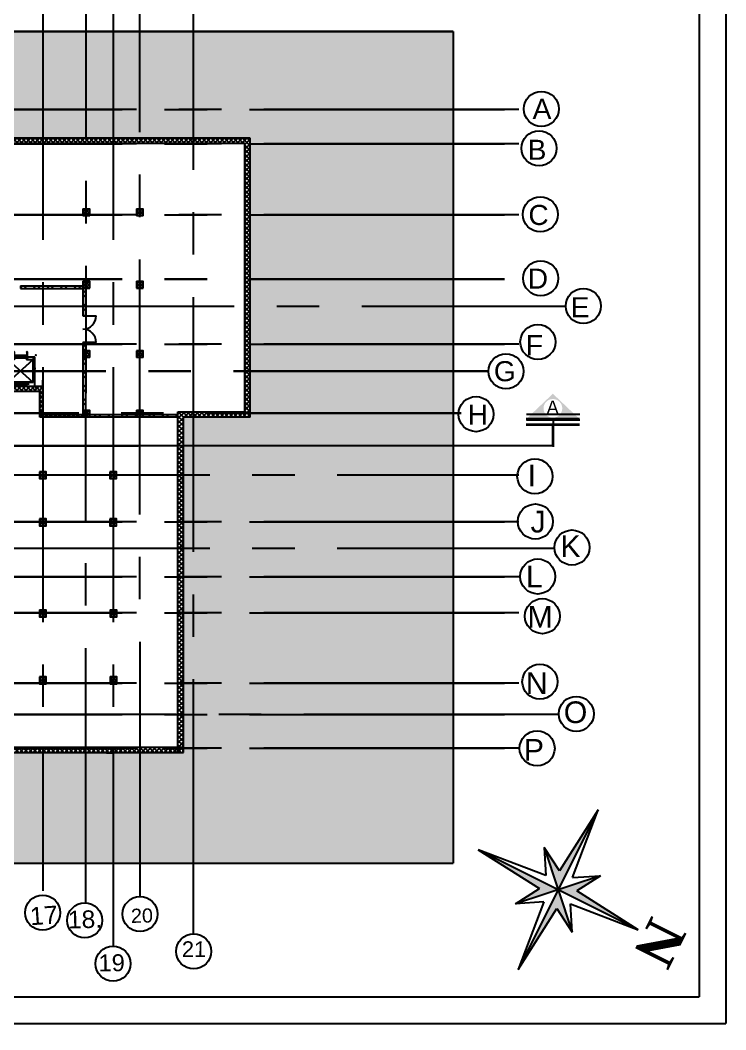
# Model space of a CAD drawing. Header units: millimetres. Extents: x 3062 to 3755, y 1606 to 1663.
# Drawn here: x 3194.81 to 3221.17, y 1606.08 to 1643.82 of the extents above; entities that cross this region are included whole.
import ezdxf

# ---------------------------------------------------------------- set-up
doc = ezdxf.new("R2010")
doc.units = ezdxf.units.MM
doc.linetypes.add('CENTER2', pattern=[28.575, 19.05, -3.175, 3.175, -3.175])
doc.linetypes.add('HIDDEN4', pattern=[0.09375, 0.0625, -0.03125])
for name, color, linetype in [('-DM-SEC-LINE', 4, 'Continuous'), ('A-Flor-Strs', 12, 'Continuous'), ('DUVAR', 7, 'Continuous'), ('m7aor', 4, 'Continuous'), ('WORK', 7, 'Continuous')]:
    doc.layers.add(name, color=color, linetype=linetype)
doc.layers.add('A-COLS', color=52, linetype='Continuous', lineweight=9)
doc.styles.add('ARIAL', font='arial.ttf')
doc.styles.add('eng1', font='trado.ttf')
doc.styles.get("Standard").update_dxf_attribs({"font": 'arial.ttf'})
pattern_1 = [(45, (1183.39128, 870.09047), (-0.252569703, 0.252569703), []), (45, (1183.55966, 870.09047), (-0.252569703, 0.252569703), [])]
pattern_2 = [(45, (1183.39128, 870.09047), (-0.084189901, 0.084189901), []), (135, (1183.39128, 870.09047), (-0.084189901, -0.084189901), [])]

# ---------------------------------------------------------------- blocks, each defined once
blk = doc.blocks.new('M_Rectangular Column - 50_50-377117-Level 1')
at = {"layer": 'A-COLS'}
for p, q in [((250, 250), (-250, 250)), ((-250, 250), (-250, -250)), ((250, -250), (250, 250)), ((-250, -250), (250, -250))]:
    blk.add_line(p, q, dxfattribs=at)
blk = doc.blocks.new('AP11AA')
for p, q in [((-945, 166), (-945, 2063)), ((945, 2063), (-945, 2063)), ((-915, 366), (-915, 2033)), ((915, 2033), (-915, 2033)), ((915, 366), (-915, 2033)), ((-915, 366), (915, 2033)), ((658, 2188), (-668, 2188)), ((-535, 2163), (-535, 2213)), ((-485, 2163), (-485, 2213)), ((-435, 2213), (-485, 2213)), ((-435, 2163), (-485, 2163)), ((460, 2263), (-460, 2263)), ((-460, 2113), (-460, 2263)), ((460, 2113), (-460, 2113)), ((-435, 2163), (-435, 2213)), ((485, 2213), (435, 2213)), ((435, 2163), (435, 2213)), ((485, 2163), (435, 2163)), ((460, 2113), (460, 2263)), ((485, 2163), (485, 2213)), ((535, 2163), (535, 2213)), ((915, 366), (915, 2033)), ((945, 166), (945, 2063)), ((-1070, 957), (-1070, 1057)), ((-970, 1007), (-1070, 1007)), ((-970, 957), (-970, 1057)), ((970, 957), (970, 1057)), ((970, 1007), (1070, 1007)), ((1070, 957), (1070, 1057)), ((945, 166), (-945, 166)), ((-460, 366), (-915, 366)), ((-520, 246), (-520, 366)), ((-460, 246), (-520, 246)), ((510, 226), (-510, 226)), ((-510, 186), (-510, 226)), ((510, 186), (-510, 186)), ((510, 79), (-510, 79)), ((-510, 39), (-510, 79)), ((510, 39), (-510, 39)), ((-500, -225), (-500, 25)), ((-460, 25), (-500, 25)), ((-460, 246), (-460, 366)), ((-450, -15), (-450, 15)), ((0, 186), (0, 226)), ((0, 39), (0, 79)), ((450, -15), (450, 15)), ((915, 366), (460, 366)), ((460, 246), (460, 366)), ((520, 246), (460, 246)), ((500, 25), (460, 25)), ((500, -225), (500, 25)), ((510, 186), (510, 226)), ((510, 39), (510, 79)), ((520, 246), (520, 366)), ((-480, -235), (-490, -235)), ((-470, -225), (-470, -25)), ((-460, -25), (-470, -25)), ((470, -25), (460, -25)), ((470, -225), (470, -25)), ((490, -235), (480, -235))]:
    blk.add_line(p, q)
for centre, start, end in [((-460, 15), 0, 90), ((460, 15), 90, 180), ((-490, -225), 180, 270), ((-480, -225), 270, 0), ((-460, -15), 270, 0), ((460, -15), 180, 270), ((480, -225), 180, 270), ((490, -225), 270, 0)]:
    blk.add_arc(centre, 10, start, end)
for p in [(-1150, 2450), (1150, 2450), (-1150, 0), (1150, 0)]:
    blk.add_point(p)
blk = doc.blocks.new('KUZEY')
at = {"layer": 'DUVAR'}
h = blk.add_hatch(color=256, dxfattribs=at)
h.paths.add_polyline_path([(-0.1, 100), (-8.2, 19.4), (-35.4, 35.5), (-0.1, 0.1)])
h.paths.add_polyline_path([(-100.1, 0), (-19.6, -8.1), (-35.2, -35.1), (-0.1, 0)])
h.paths.add_polyline_path([(-0.1, -100), (7.9, -19.4), (35.2, -35.4), (0, 0), (-0.1, 0)])
h.paths.add_polyline_path([(19.3, 8.1), (35.2, 35.4), (-0.1, 0.1), (0, 0), (99.9, 0)])
for p, q in [((-0.1, 100), (-8.2, 19.4)), ((-0.1, 100), (-0.1, -100)), ((7.9, 19.4), (-0.1, 100)), ((-35.4, 35.5), (-8.2, 19.4)), ((-19.6, 8.1), (-35.4, 35.5)), ((-35.4, 35.5), (35.2, -35.4)), ((-35.2, -35.1), (35.2, 35.4)), ((35.2, 35.4), (7.9, 19.4)), ((19.3, 8.1), (35.2, 35.4)), ((-19.6, 8.1), (-100.1, 0)), ((-100.1, 0), (99.9, 0)), ((-100.1, 0), (-19.6, -8.1)), ((99.9, 0), (19.3, 8.1)), ((19.3, -8.1), (99.9, 0)), ((-19.6, -8.1), (-35.2, -35.1)), ((19.3, -8.1), (35.2, -35.4)), ((-35.2, -35.1), (-8.2, -19.4)), ((-8.2, -19.4), (-0.1, -100)), ((-0.1, -100), (7.9, -19.4)), ((35.2, -35.4), (7.9, -19.4))]:
    blk.add_line(p, q, dxfattribs=at)
at = {"layer": 'DUVAR', "insert": (2.3, 128.4, 0.5), "char_height": 44, "attachment_point": 5, "style": 'ARIAL'}
blk.add_mtext('{\\fTimes New Roman|b1|i0|c0|p18;N}', dxfattribs=at)

msp = doc.modelspace()

# ---------------------------------------------------------------- hatches: boundary and pattern name
at = {"layer": '-DM-SEC-LINE', "ltscale": 0.3}
h = msp.add_hatch(color=8, dxfattribs=at)
h.paths.add_polyline_path([(3215.703, 1628.914), (3214.706, 1629.86), (3213.71, 1628.914)])
h.paths.add_polyline_path([(3214.356, 1629.312, -1), (3215.057, 1629.312, -1)], flags=16)
at = {"layer": 'WORK'}
h = msp.add_hatch(dxfattribs=at)
h.set_pattern_fill('EARTH', color=256, scale=0.105)
h.set_pattern_definition([(0, (1177.2709, 866.78954), (0.66675, 0.66675), [0.66675, -0.66675]), (0, (1177.2709, 867.0396), (0.66675, 0.66675), [0.66675, -0.66675]), (0, (1177.2709, 867.2896), (0.66675, 0.66675), [0.66675, -0.66675]), (90, (1177.35424, 867.37295), (-0.66675, 0.66675), [0.66675, -0.66675]), (90, (1177.6043, 867.37295), (-0.66675, 0.66675), [0.66675, -0.66675]), (90, (1177.8543, 867.37295), (-0.66675, 0.66675), [0.66675, -0.66675])])
h.paths.add_polyline_path([(3210.981, 1643.407), (3185.401, 1643.407), (3185.401, 1639.41), (3187.15, 1639.41), (3187.15, 1639.424), (3187.401, 1639.424), (3189.15, 1639.422), (3189.15, 1639.424), (3189.401, 1639.424), (3191.15, 1639.422), (3191.15, 1639.424), (3191.401, 1639.424), (3203.401, 1639.41), (3203.401, 1628.988), (3200.901, 1628.988), (3200.901, 1616.452), (3200.645, 1616.452), (3190.613, 1616.452), (3190.613, 1616.41), (3190.526, 1616.41), (3190.526, 1616.423), (3189.884, 1616.423), (3189.884, 1616.41), (3189.859, 1616.41), (3189.156, 1616.423), (3189.156, 1616.41), (3189.131, 1616.41), (3188.427, 1616.423), (3188.427, 1616.41), (3188.276, 1616.41), (3188.276, 1616.423), (3187.699, 1616.423), (3187.699, 1616.41), (3187.674, 1616.41), (3186.97, 1616.423), (3186.97, 1616.41), (3186.945, 1616.41), (3186.242, 1616.423), (3186.242, 1616.41), (3186.217, 1616.41), (3185.526, 1616.423), (3185.526, 1616.41), (3185.401, 1612.307), (3210.981, 1612.307)])
h = msp.add_hatch(dxfattribs=at)
h.set_pattern_fill('ANSI32', color=256, scale=0.0375)
h.set_pattern_definition(pattern_1)
h.paths.add_polyline_path([(3186.217, 1639.41), (3185.701, 1639.41), (3185.701, 1639.31), (3186.217, 1639.31)])
h.paths.add_polyline_path([(3185.501, 1639.15), (3185.449, 1639.15), (3185.449, 1639.41), (3185.401, 1639.41), (3185.401, 1636.999), (3185.501, 1636.999)])
h.paths.add_polyline_path([(3191.145, 1639.389), (3191.148, 1639.41), (3190.588, 1639.41), (3190.588, 1639.31), (3191.145, 1639.31)])
h.paths.add_polyline_path([(3200.701, 1629.088), (3199.401, 1629.088), (3199.401, 1628.988), (3200.701, 1628.988)])
h.paths.add_polyline_path([(3199.145, 1629.088), (3197.401, 1629.088), (3197.401, 1628.988), (3199.145, 1628.988)])
h.paths.add_polyline_path([(3194.684, 1631.164), (3195.519, 1631.164), (3195.519, 1630.414), (3194.684, 1630.414)], flags=16)
h.paths.add_polyline_path([(3195.519, 1630.414), (3195.519, 1631.164), (3194.684, 1631.164), (3194.684, 1630.414)])
h = msp.add_hatch(dxfattribs=at)
h.set_pattern_fill('ANSI37', color=256, scale=0.0375)
h.set_pattern_definition(pattern_2)
h.paths.add_polyline_path([(3203.401, 1639.41), (3191.401, 1639.41), (3191.401, 1639.21), (3203.201, 1639.21), (3203.201, 1629.187), (3200.701, 1629.187), (3200.701, 1628.987), (3200.701, 1627.871), (3200.901, 1627.871), (3200.901, 1628.988), (3203.401, 1628.988)])
h.paths.add_polyline_path([(3200.701, 1627.871), (3200.701, 1616.652), (3200.895, 1616.652), (3200.895, 1616.702), (3200.9, 1627.871)])
at = {"layer": 'WORK', "ltscale": 0.53}
h = msp.add_hatch(dxfattribs=at)
h.set_pattern_fill('ANSI37', color=256, scale=0.028, angle=-90)
h.set_pattern_definition([(315, (2223.505115, 4270.16312), (0.0628617928, 0.0628617928), []), (45, (2223.505115, 4270.16312), (-0.0628617928, 0.0628617928), [])])
h.paths.add_polyline_path([(3197.401, 1636.513), (3197.401, 1636.763), (3197.15, 1636.763), (3197.15, 1636.513), (3197.25, 1636.513)])
h = msp.add_hatch(dxfattribs=at)
h.set_pattern_fill('ANSI37', color=256, scale=0.028, angle=-90)
h.set_pattern_definition([(315, (2225.505115, 4270.16312), (0.0628617928, 0.0628617928), []), (45, (2225.505115, 4270.16312), (-0.0628617928, 0.0628617928), [])])
h.paths.add_polyline_path([(3199.401, 1636.513), (3199.401, 1636.763), (3199.15, 1636.763), (3199.15, 1636.513), (3199.25, 1636.513)])
at = {"layer": 'WORK'}
h = msp.add_hatch(dxfattribs=at)
h.set_pattern_fill('ANSI32', color=256, scale=0.0375)
h.set_pattern_definition(pattern_1)
h.paths.add_polyline_path([(3197.145, 1633.894), (3194.811, 1633.894), (3194.811, 1633.794), (3197.145, 1633.794)])
h.paths.add_polyline_path([(3193.811, 1633.894), (3193.378, 1633.894), (3193.378, 1633.794), (3193.811, 1633.794)])
h.paths.add_polyline_path([(3197.245, 1633.794), (3197.145, 1633.794), (3197.146, 1632.775), (3197.246, 1632.775)])
h.paths.add_polyline_path([(3197.247, 1631.775), (3197.147, 1631.775), (3197.148, 1631.459), (3197.248, 1631.459)])
at = {"layer": 'WORK', "ltscale": 0.53}
h = msp.add_hatch(dxfattribs=at)
h.set_pattern_fill('ANSI37', color=256, scale=0.028, angle=-90)
h.set_pattern_definition([(315, (2223.505115, 4267.457915), (0.0628617928, 0.0628617928), []), (45, (2223.505115, 4267.457915), (-0.0628617928, 0.0628617928), [])])
h.paths.add_polyline_path([(3197.401, 1633.808), (3197.401, 1634.058), (3197.15, 1634.058), (3197.15, 1633.808), (3197.25, 1633.808)])
h = msp.add_hatch(dxfattribs=at)
h.set_pattern_fill('ANSI37', color=256, scale=0.028, angle=-90)
h.set_pattern_definition([(315, (2225.505115, 4267.457915), (0.0628617928, 0.0628617928), []), (45, (2225.505115, 4267.457915), (-0.0628617928, 0.0628617928), [])])
h.paths.add_polyline_path([(3199.401, 1633.808), (3199.401, 1634.058), (3199.15, 1634.058), (3199.15, 1633.808), (3199.25, 1633.808)])
at = {"layer": 'WORK'}
h = msp.add_hatch(dxfattribs=at)
h.set_pattern_fill('ANSI37', color=256, scale=0.0375)
h.set_pattern_definition(pattern_2)
h.paths.add_polyline_path([(3195.645, 1630.14), (3193.239, 1630.14), (3193.239, 1632.547), (3193.039, 1632.547), (3193.039, 1630.147), (3191.289, 1630.147), (3191.289, 1632.547), (3191.089, 1632.547), (3191.089, 1629.947), (3193.039, 1629.944), (3195.401, 1629.944), (3195.545, 1629.944), (3195.545, 1628.988), (3197.145, 1628.988), (3197.145, 1629.088), (3195.645, 1629.088)])
h = msp.add_hatch(dxfattribs=at)
h.set_pattern_fill('ANSI32', color=256, scale=0.0375)
h.set_pattern_definition(pattern_1)
h.paths.add_polyline_path([(3197.248, 1631.209), (3197.148, 1631.209), (3197.15, 1629.247), (3197.15, 1629.238), (3197.25, 1629.238)])
at = {"layer": 'WORK', "ltscale": 0.53}
h = msp.add_hatch(dxfattribs=at)
h.set_pattern_fill('ANSI37', color=256, scale=0.028, angle=-90)
h.set_pattern_definition([(315, (2223.505115, 4264.85916), (0.0628617928, 0.0628617928), []), (45, (2223.505115, 4264.85916), (-0.0628617928, 0.0628617928), [])])
h.paths.add_polyline_path([(3197.401, 1631.209), (3197.401, 1631.459), (3197.15, 1631.459), (3197.15, 1631.209), (3197.25, 1631.209)])
h = msp.add_hatch(dxfattribs=at)
h.set_pattern_fill('ANSI37', color=256, scale=0.028, angle=-90)
h.set_pattern_definition([(315, (2225.505115, 4264.85916), (0.0628617928, 0.0628617928), []), (45, (2225.505115, 4264.85916), (-0.0628617928, 0.0628617928), [])])
h.paths.add_polyline_path([(3199.401, 1631.209), (3199.401, 1631.459), (3199.15, 1631.459), (3199.15, 1631.209), (3199.25, 1631.209)])
h = msp.add_hatch(dxfattribs=at)
h.set_pattern_fill('ANSI37', color=256, scale=0.028, angle=-90)
h.set_pattern_definition([(315, (2223.505115, 4262.63829), (0.0628617928, 0.0628617928), []), (45, (2223.505115, 4262.63829), (-0.0628617928, 0.0628617928), [])])
h.paths.add_polyline_path([(3197.401, 1628.988), (3197.401, 1629.238), (3197.15, 1629.238), (3197.15, 1628.988), (3197.25, 1628.988)])
h = msp.add_hatch(dxfattribs=at)
h.set_pattern_fill('ANSI37', color=256, scale=0.028, angle=-90)
h.set_pattern_definition([(315, (2225.505115, 4262.63829), (0.0628617928, 0.0628617928), []), (45, (2225.505115, 4262.63829), (-0.0628617928, 0.0628617928), [])])
h.paths.add_polyline_path([(3199.401, 1628.988), (3199.401, 1629.238), (3199.15, 1629.238), (3199.15, 1628.988), (3199.25, 1628.988)])
h = msp.add_hatch(dxfattribs=at)
h.set_pattern_fill('ANSI37', color=256, scale=0.028, angle=-90)
h.set_pattern_definition([(315, (2221.88202, 4260.33776), (0.0628617928, 0.0628617928), []), (45, (2221.88202, 4260.33776), (-0.0628617928, 0.0628617928), [])])
h.paths.add_polyline_path([(3195.777, 1626.688), (3195.777, 1626.938), (3195.527, 1626.938), (3195.527, 1626.688), (3195.627, 1626.688)])
h = msp.add_hatch(dxfattribs=at)
h.set_pattern_fill('ANSI37', color=256, scale=0.028, angle=-90)
h.set_pattern_definition([(315, (2224.511895, 4260.33776), (0.0628617928, 0.0628617928), []), (45, (2224.511895, 4260.33776), (-0.0628617928, 0.0628617928), [])])
h.paths.add_polyline_path([(3198.407, 1626.688), (3198.407, 1626.938), (3198.157, 1626.938), (3198.157, 1626.688), (3198.257, 1626.688)])
h = msp.add_hatch(dxfattribs=at)
h.set_pattern_fill('ANSI37', color=256, scale=0.028, angle=-90)
h.set_pattern_definition([(315, (2221.88202, 4258.57804), (0.0628617928, 0.0628617928), []), (45, (2221.88202, 4258.57804), (-0.0628617928, 0.0628617928), [])])
h.paths.add_polyline_path([(3195.777, 1624.928), (3195.777, 1625.178), (3195.527, 1625.178), (3195.527, 1624.928), (3195.627, 1624.928)])
h = msp.add_hatch(dxfattribs=at)
h.set_pattern_fill('ANSI37', color=256, scale=0.028, angle=-90)
h.set_pattern_definition([(315, (2224.511895, 4258.57804), (0.0628617928, 0.0628617928), []), (45, (2224.511895, 4258.57804), (-0.0628617928, 0.0628617928), [])])
h.paths.add_polyline_path([(3198.407, 1624.928), (3198.407, 1625.178), (3198.157, 1625.178), (3198.157, 1624.928), (3198.257, 1624.928)])
h = msp.add_hatch(dxfattribs=at)
h.set_pattern_fill('ANSI37', color=256, scale=0.028, angle=-90)
h.set_pattern_definition([(315, (2221.886895, 4255.17224), (0.0628617928, 0.0628617928), []), (45, (2221.886895, 4255.17224), (-0.0628617928, 0.0628617928), [])])
h.paths.add_polyline_path([(3195.782, 1621.522), (3195.782, 1621.772), (3195.532, 1621.772), (3195.532, 1621.522), (3195.632, 1621.522)])
h = msp.add_hatch(dxfattribs=at)
h.set_pattern_fill('ANSI37', color=256, scale=0.028, angle=-90)
h.set_pattern_definition([(315, (2224.51677, 4255.17224), (0.0628617928, 0.0628617928), []), (45, (2224.51677, 4255.17224), (-0.0628617928, 0.0628617928), [])])
h.paths.add_polyline_path([(3198.412, 1621.522), (3198.412, 1621.772), (3198.162, 1621.772), (3198.162, 1621.522), (3198.262, 1621.522)])
h = msp.add_hatch(dxfattribs=at)
h.set_pattern_fill('ANSI37', color=256, scale=0.028, angle=-90)
h.set_pattern_definition([(315, (2221.886895, 4252.67252), (0.0628617928, 0.0628617928), []), (45, (2221.886895, 4252.67252), (-0.0628617928, 0.0628617928), [])])
h.paths.add_polyline_path([(3195.782, 1619.022), (3195.782, 1619.272), (3195.532, 1619.272), (3195.532, 1619.022), (3195.632, 1619.022)])
h = msp.add_hatch(dxfattribs=at)
h.set_pattern_fill('ANSI37', color=256, scale=0.028, angle=-90)
h.set_pattern_definition([(315, (2224.51677, 4252.67252), (0.0628617928, 0.0628617928), []), (45, (2224.51677, 4252.67252), (-0.0628617928, 0.0628617928), [])])
h.paths.add_polyline_path([(3198.412, 1619.022), (3198.412, 1619.272), (3198.162, 1619.272), (3198.162, 1619.022), (3198.262, 1619.022)])
at = {"layer": 'WORK'}
h = msp.add_hatch(dxfattribs=at)
h.set_pattern_fill('ANSI37', color=256, scale=0.0375)
h.set_pattern_definition(pattern_2)
h.paths.add_polyline_path([(3200.895, 1616.652), (3200.701, 1616.652), (3200.701, 1616.452), (3200.895, 1616.452)])
h.paths.add_polyline_path([(3200.701, 1616.652), (3190.781, 1616.652), (3190.781, 1616.452), (3200.701, 1616.452)])

# ---------------------------------------------------------------- linework, layer by layer
at = {"layer": '-DM-SEC-LINE', "color": 8, "ltscale": 0.3}
for p, q in [((3213.71, 1628.94), (3215.703, 1628.94)), ((3213.71, 1628.914), (3215.703, 1628.914)), ((3215.713, 1629.079), (3213.72, 1629.079))]:
    msp.add_line(p, q, dxfattribs=at)
for p, q in [((3221.167, 1663.319), (3221.167, 1606.319)), ((3220.167, 1662.319), (3220.167, 1607.319)), ((3145.167, 1607.319), (3220.167, 1607.319)), ((3144.167, 1606.319), (3221.167, 1606.319))]:
    msp.add_line(p, q)
for centre in [(3214.273, 1640.509), (3214.189, 1639.038), (3214.24, 1636.565), (3214.255, 1634.178), (3215.844, 1633.138), (3214.145, 1631.797), (3212.953, 1630.7), (3211.835, 1629.097), (3214.033, 1626.772), (3214.051, 1625.084), (3215.42, 1624.112), (3214.141, 1623.029), (3214.317, 1621.546), (3214.22, 1619.094), (3215.579, 1617.894), (3214.119, 1616.604), (3195.647, 1610.462), (3197.218, 1610.173), (3199.284, 1610.408), (3201.284, 1609.013), (3198.276, 1608.555)]:
    msp.add_circle(centre, 0.655)
at = {"layer": 'm7aor', "linetype": 'CENTER2', "ltscale": 0.5}
for p, q in [((3195.657, 1645.138), (3195.657, 1611.282)), ((3197.252, 1610.827), (3197.273, 1645.138)), ((3198.277, 1645.138), (3198.276, 1609.211)), ((3198.276, 1645.138), (3198.276, 1609.211)), ((3199.284, 1611.063), (3199.276, 1645.138)), ((3201.284, 1609.661), (3201.285, 1645.138)), ((3213.438, 1640.486), (3149.5, 1640.486)), ((3212.901, 1640.475), (3149.5, 1640.475)), ((3213.438, 1639.196), (3149.5, 1639.196)), ((3212.901, 1639.185), (3149.5, 1639.185)), ((3213.438, 1636.547), (3149.5, 1636.547)), ((3212.901, 1636.536), (3149.5, 1636.536)), ((3212.901, 1634.148), (3149.5, 1634.148)), ((3212.901, 1634.136), (3149.5, 1634.136)), ((3150.416, 1633.138), (3215.189, 1633.138)), ((3213.438, 1631.713), (3149.5, 1631.713)), ((3212.901, 1631.702), (3149.5, 1631.702)), ((3212.298, 1630.7), (3149.5, 1630.7)), ((3212.298, 1630.689), (3149.5, 1630.689)), ((3211.278, 1629.128), (3150.574, 1629.128)), ((3211.278, 1629.117), (3150.574, 1629.127)), ((3149.5, 1626.834), (3213.438, 1626.834)), ((3149.5, 1626.823), (3212.901, 1626.823)), ((3213.438, 1625.067), (3149.5, 1625.067)), ((3212.901, 1625.056), (3149.5, 1625.056)), ((3149.5, 1624.109), (3214.766, 1624.084)), ((3213.438, 1623.013), (3149.5, 1623.013)), ((3212.901, 1623.002), (3149.5, 1623.002)), ((3213.438, 1621.665), (3149.5, 1621.665)), ((3212.901, 1621.654), (3149.5, 1621.654)), ((3213.438, 1619.037), (3149.5, 1619.037)), ((3212.901, 1619.026), (3149.5, 1619.026)), ((3214.924, 1617.871), (3149.5, 1617.871)), ((3212.901, 1617.86), (3149.5, 1617.86)), ((3213.438, 1616.61), (3149.5, 1616.61)), ((3212.901, 1616.599), (3149.5, 1616.599))]:
    msp.add_line(p, q, dxfattribs=at)
at = {"layer": 'm7aor', "ltscale": 0.5}
for p, q in [((3215.713, 1628.868), (3213.72, 1628.868)), ((3213.71, 1628.729), (3215.703, 1628.729)), ((3213.71, 1628.703), (3215.703, 1628.703))]:
    msp.add_line(p, q, dxfattribs=at)
at = {"layer": 'WORK'}
for p, q in [((3210.981, 1643.407), (3150.981, 1643.407)), ((3210.981, 1643.407), (3210.981, 1612.307)), ((3203.201, 1639.21), (3191.401, 1639.21)), ((3197.401, 1636.513), (3197.15, 1636.513)), ((3199.401, 1636.513), (3199.15, 1636.513)), ((3194.811, 1633.894), (3197.145, 1633.894)), ((3194.811, 1633.894), (3194.811, 1633.794)), ((3194.811, 1633.794), (3197.145, 1633.794)), ((3197.145, 1633.794), (3197.145, 1633.894)), ((3197.145, 1633.794), (3197.146, 1632.775)), ((3197.401, 1633.794), (3197.15, 1633.794)), ((3197.245, 1633.794), (3197.246, 1632.775)), ((3199.401, 1633.794), (3199.15, 1633.794)), ((3197.246, 1632.775), (3197.146, 1632.775)), ((3197.147, 1632.775), (3197.647, 1632.775)), ((3197.147, 1631.775), (3197.15, 1629.247)), ((3197.647, 1631.775), (3197.147, 1631.775)), ((3197.247, 1631.775), (3197.25, 1629.238)), ((3197.401, 1631.209), (3197.15, 1631.209)), ((3199.401, 1631.209), (3199.15, 1631.209)), ((3200.701, 1628.987), (3200.701, 1629.187)), ((3200.701, 1629.187), (3203.201, 1629.187)), ((3214.725, 1627.88), (3214.725, 1628.913)), ((3198.276, 1616.447), (3198.312, 1616.447)), ((3150.981, 1612.307), (3210.981, 1612.307))]:
    msp.add_line(p, q, dxfattribs=at)
at = {"layer": 'WORK', "ltscale": 0.5}
for p, q in [((3150.981, 1643.407), (3210.981, 1643.407)), ((3195.35, 1631.223), (3195.287, 1631.223)), ((3195.35, 1630.14), (3195.35, 1631.223)), ((3195.644, 1630.364), (3195.645, 1630.165)), ((3195.645, 1630.264), (3195.645, 1629.088)), ((3195.545, 1629.944), (3195.401, 1629.944)), ((3195.545, 1628.988), (3195.545, 1629.944)), ((3190.781, 1616.652), (3200.901, 1616.652)), ((3190.781, 1616.452), (3200.901, 1616.452))]:
    msp.add_line(p, q, dxfattribs=at)
at = {"layer": 'WORK', "lineweight": 25}
for p, q in [((3203.401, 1639.41), (3185.401, 1639.41)), ((3203.201, 1629.187), (3203.201, 1639.21)), ((3203.401, 1628.988), (3203.401, 1639.41)), ((3197.145, 1636.728), (3197.145, 1636.513)), ((3199.145, 1636.728), (3199.145, 1636.513)), ((3197.145, 1634.023), (3197.145, 1633.808)), ((3199.145, 1634.023), (3199.145, 1633.808)), ((3197.145, 1631.424), (3197.145, 1631.209)), ((3199.145, 1631.424), (3199.145, 1631.209)), ((3195.401, 1629.944), (3193.039, 1629.944)), ((3200.701, 1628.988), (3195.545, 1628.988)), ((3197.145, 1629.203), (3197.145, 1628.988)), ((3199.145, 1629.203), (3199.145, 1628.988)), ((3200.701, 1616.452), (3200.701, 1628.987)), ((3200.901, 1616.452), (3200.901, 1628.988)), ((3203.401, 1628.988), (3200.901, 1628.988)), ((3195.526, 1616.452), (3195.781, 1616.452)), ((3198.026, 1616.442), (3198.276, 1616.442)), ((3200.645, 1616.452), (3200.901, 1616.452))]:
    msp.add_line(p, q, dxfattribs=at)
at = {"layer": 'WORK', "ltscale": 0.53}
for p, q in [((3193.239, 1630.14), (3195.645, 1630.14)), ((3195.645, 1629.088), (3200.701, 1629.088))]:
    msp.add_line(p, q, dxfattribs=at)
at = {"layer": 'WORK', "linetype": 'HIDDEN4', "ltscale": 0.5}
msp.add_line((3214.719, 1627.949), (3214.725, 1628.913), dxfattribs=at)
at = {"layer": 'WORK', "lineweight": 25}
for points in [[(3197.15, 1636.772), (3197.15, 1636.513)], [(3197.401, 1636.513), (3197.401, 1636.763), (3197.15, 1636.763)], [(3199.15, 1636.772), (3199.15, 1636.513)], [(3199.401, 1636.513), (3199.401, 1636.763), (3199.15, 1636.763)], [(3197.15, 1634.067), (3197.15, 1633.808)], [(3197.401, 1633.808), (3197.401, 1634.058), (3197.15, 1634.058)], [(3199.15, 1634.067), (3199.15, 1633.808)], [(3199.401, 1633.808), (3199.401, 1634.058), (3199.15, 1634.058)], [(3197.15, 1631.468), (3197.15, 1631.209)], [(3197.401, 1631.209), (3197.401, 1631.459), (3197.15, 1631.459)], [(3199.15, 1631.468), (3199.15, 1631.209)], [(3199.401, 1631.209), (3199.401, 1631.459), (3199.15, 1631.459)], [(3197.15, 1629.247), (3197.15, 1628.988)], [(3197.401, 1628.988), (3197.401, 1629.238), (3197.15, 1629.238)], [(3199.15, 1629.247), (3199.15, 1628.988)], [(3199.401, 1628.988), (3199.401, 1629.238), (3199.15, 1629.238)], [(3195.527, 1626.946), (3195.527, 1626.688), (3195.777, 1626.688), (3195.777, 1626.938), (3195.527, 1626.938)], [(3198.157, 1626.946), (3198.157, 1626.688), (3198.407, 1626.688), (3198.407, 1626.938), (3198.157, 1626.938)], [(3200.881, 1626.522), (3200.881, 1626.772)], [(3195.527, 1625.187), (3195.527, 1624.928), (3195.777, 1624.928), (3195.777, 1625.178), (3195.527, 1625.178)], [(3198.157, 1625.187), (3198.157, 1624.928), (3198.407, 1624.928), (3198.407, 1625.178), (3198.157, 1625.178)], [(3200.881, 1624.022), (3200.881, 1624.272)], [(3195.532, 1621.781), (3195.532, 1621.522), (3195.782, 1621.522), (3195.782, 1621.772), (3195.532, 1621.772)], [(3198.162, 1621.781), (3198.162, 1621.522), (3198.412, 1621.522), (3198.412, 1621.772), (3198.162, 1621.772)], [(3200.881, 1621.522), (3200.881, 1621.772)], [(3195.532, 1619.281), (3195.532, 1619.022), (3195.782, 1619.022), (3195.782, 1619.272), (3195.532, 1619.272)], [(3198.162, 1619.281), (3198.162, 1619.022), (3198.412, 1619.022), (3198.412, 1619.272), (3198.162, 1619.272)], [(3200.876, 1619.022), (3200.876, 1619.272)], [(3200.881, 1619.022), (3200.881, 1619.272)], [(3200.895, 1616.452), (3200.895, 1616.702)]]:
    msp.add_lwpolyline(points, dxfattribs=at)
at = {"layer": 'WORK'}
for points in [[(3152.507, 1627.923), (3214.706, 1627.923), (3214.706, 1628.682)], [(3148.065, 1627.858), (3211.998, 1627.923)]]:
    msp.add_lwpolyline(points, dxfattribs=at)
for centre, start, end in [((3197.147, 1632.775), 270, 0), ((3197.147, 1631.775), 0, 90)]:
    msp.add_arc(centre, 0.5, start, end, dxfattribs=at)

# ---------------------------------------------------------------- block references
at = {"layer": 'A-Flor-Strs', "xscale": -0.0005, "yscale": 0.0005, "zscale": 0.0005, "rotation": 180}
msp.add_blockref('AP11AA', (3194.815, 1631.306), dxfattribs=at)
at = {"layer": 'DUVAR', "xscale": 0.03342111007138639, "yscale": 0.03342111007138639, "zscale": 0.03342111007138639, "rotation": 243.4162237358426}
msp.add_blockref('KUZEY', (3214.899, 1611.318), dxfattribs=at)
at = {"layer": 'WORK', "xscale": 0.0005000000000000001, "yscale": 0.0005000000000000001, "zscale": 0.0005000000000000001, "rotation": 270}
for p in [(3195.647, 1626.813), (3198.277, 1626.813), (3195.647, 1625.053), (3198.277, 1625.053), (3195.652, 1621.647), (3198.282, 1621.647), (3195.652, 1619.147), (3198.282, 1619.147)]:
    msp.add_blockref('M_Rectangular Column - 50_50-377117-Level 1', p, dxfattribs=at)

# ---------------------------------------------------------------- texts
at = {"layer": '-DM-SEC-LINE', "color": 4, "ltscale": 0.3, "style": 'eng1'}
msp.add_text('A', height=0.496, dxfattribs=at).set_placement((3214.476, 1629.111))
at = {"char_height": 0.75}
for s, width, insert, attachment_point in [('A', 2.51991, (3214.649, 1640.886), 3), ('B', 0.94057, (3214.464, 1639.355), 3), ('C', 1.54844, (3214.549, 1636.919), 3), ('D', 4.52817, (3214.526, 1634.538), 3), ('E', 2.11527, (3216.073, 1633.467), 3), ('F', 2.6862, (3214.337, 1632.05), 3), ('G', 1.05385, (3213.317, 1631.078), 3), ('H', 0.9109, (3211.528, 1629.458), 1)]:
    msp.add_mtext_dynamic_manual_height_columns(s, width=width, gutter_width=0.5, heights=[0], dxfattribs=dict(at, insert=insert, attachment_point=attachment_point))
at = {"layer": 'WORK', "ltscale": 0.5}
for s, height, rotation, p in [('17', 0.6692, 3.9763, (3195.192, 1609.991)), ('18.', 0.6586, 1.3508, (3196.595, 1609.871)), ('20', 0.5286, 1.3983, (3198.95, 1610.078)), ('21', 0.5845, 359.5081, (3200.843, 1608.809)), ('19', 0.6333, 0.5112, (3197.733, 1608.267))]:
    msp.add_text(s, height=height, rotation=rotation, dxfattribs=at).set_placement(p)
at = {"layer": 'WORK', "ltscale": 0.5, "char_height": 0.81, "attachment_point": 3}
for s, width, insert in [('I', 0.62826, (3214.076, 1627.209)), ('J', 1.20941, (3214.439, 1625.484)), ('K', 0.9581, (3215.741, 1624.565)), ('L', 0.63211, (3214.329, 1623.435)), ('M', 0.67634, (3214.699, 1621.931)), ('N', 0.85834, (3214.511, 1619.451)), ('O', 0.80998, (3215.993, 1618.36)), ('P', 1.16228, (3214.375, 1616.953))]:
    msp.add_mtext_dynamic_manual_height_columns(s, width=width, gutter_width=4.048, heights=[0], dxfattribs=dict(at, insert=insert))

doc.saveas('drawing.dxf')
